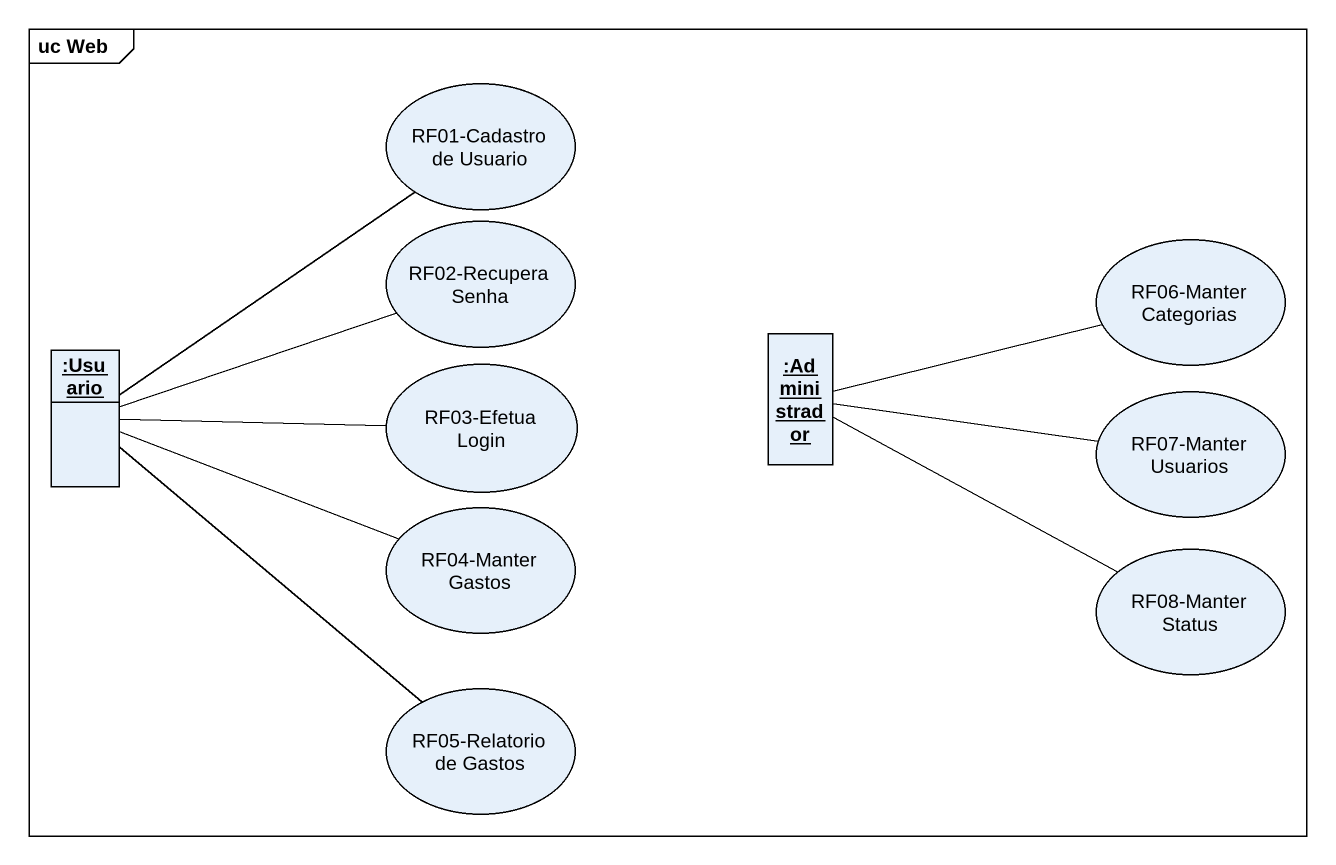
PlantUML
@startuml
mainframe uc Web
allowmixing
hide circle
hide empty members
usecase "RF01-Cadastro de Usuario" as RF01_Cadastro_de_Usuario
usecase "RF02-Recupera Senha" as RF02_Recupera_Senha
usecase "RF06-Manter Categorias" as RF06_Manter_Categorias
object ":Usuario" as Usuario
usecase "RF03-Efetua Login" as RF03_Efetua_Login
object ":Administrador" as Administrador
usecase "RF07-Manter Usuarios" as RF07_Manter_Usuarios
usecase "RF04-Manter Gastos" as RF04_Manter_Gastos
usecase "RF08-Manter Status" as RF08_Manter_Status
usecase "RF05-Relatorio de Gastos" as RF05_Relatorio_de_Gastos
Usuario -up- RF01_Cadastro_de_Usuario
Usuario -right- RF02_Recupera_Senha
Usuario -right- RF03_Efetua_Login
Usuario -right- RF04_Manter_Gastos
Usuario -- RF05_Relatorio_de_Gastos
Administrador -right- RF06_Manter_Categorias
Administrador -right- RF07_Manter_Usuarios
Administrador -right- RF08_Manter_Status
@enduml
